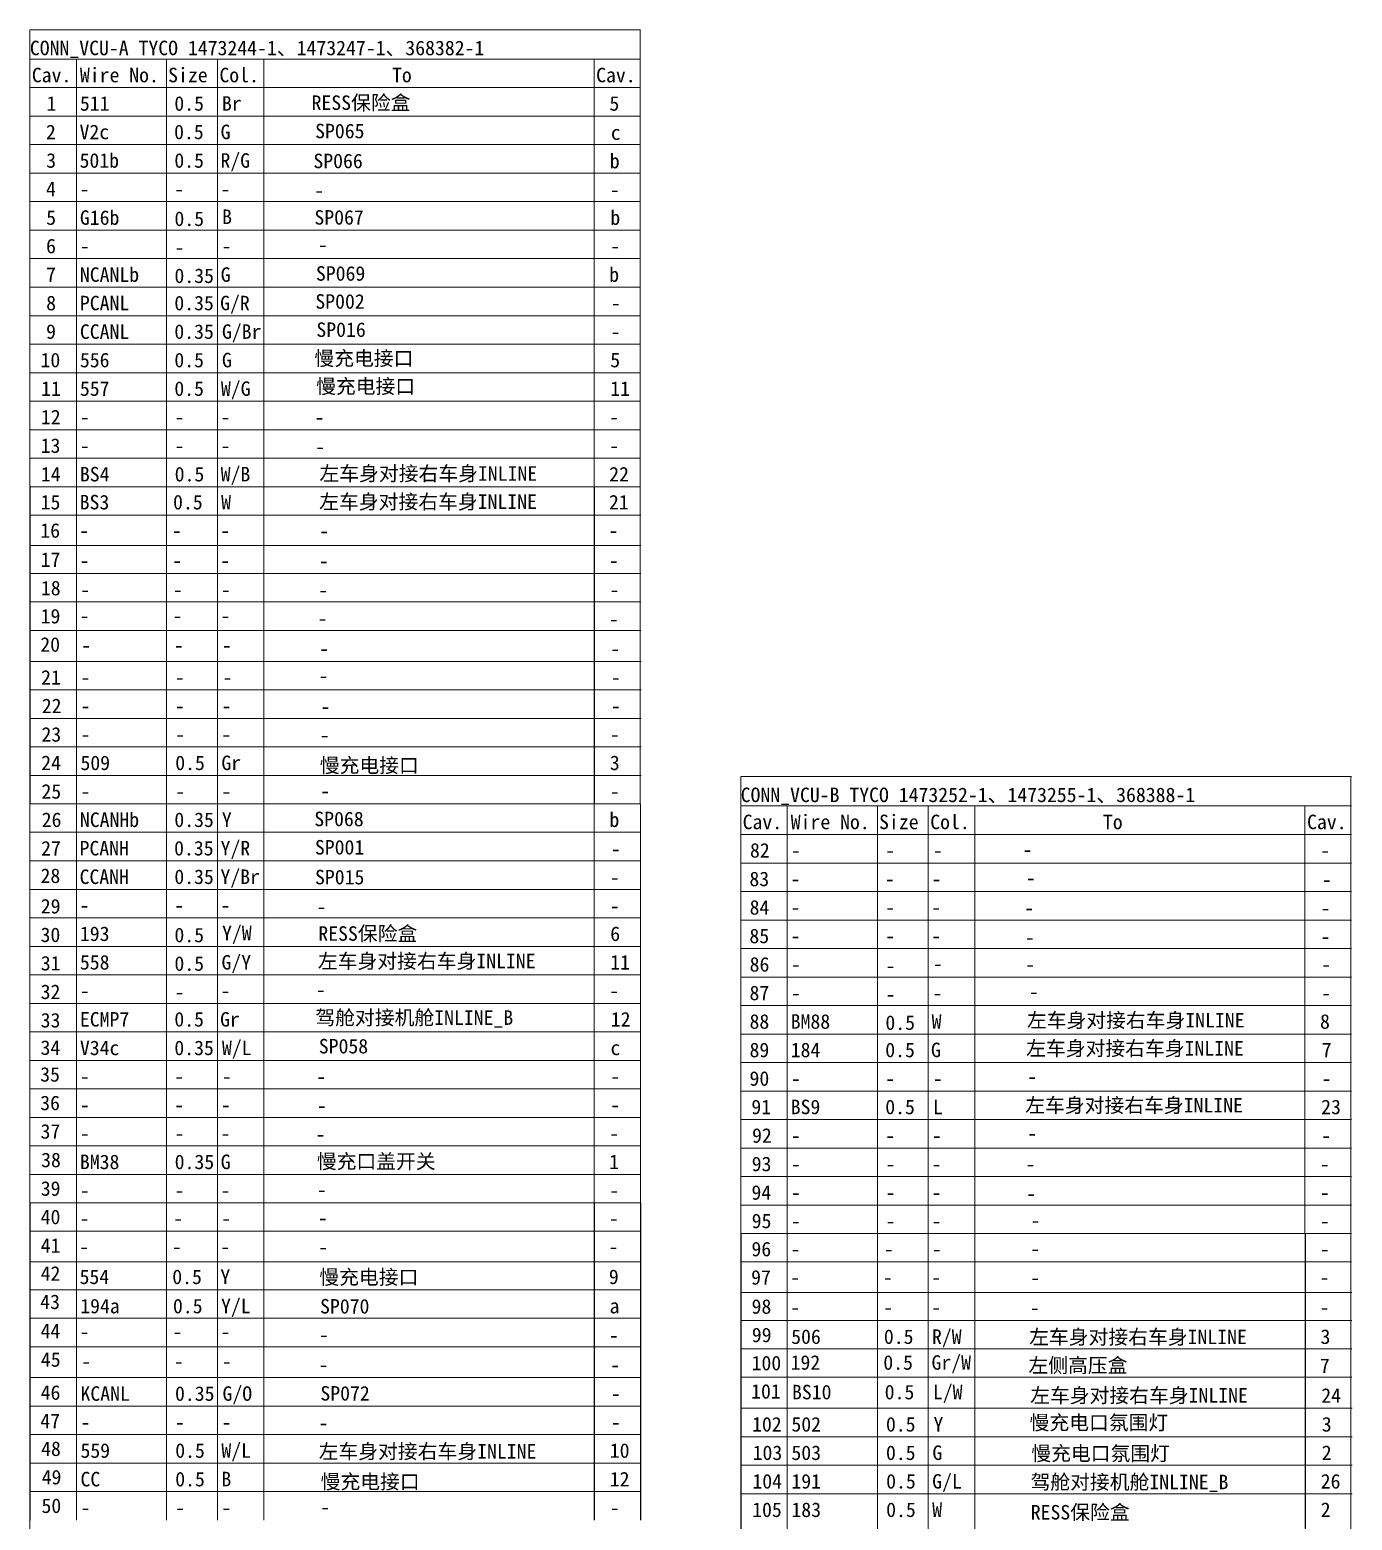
# Model space of a CAD drawing. Header units: millimetres. Extents: x 17 to 3784, y 12 to 1382.
# Drawn here: x 1850.2 to 1965.5, y 297 to 426.9 of the extents above; entities that cross this region are included whole.
import ezdxf

# ---------------------------------------------------------------- set-up
doc = ezdxf.new("R2010")
doc.units = ezdxf.units.MM
doc.styles.add('FangSong_GB2312_Style', font='simfang.ttf')

msp = doc.modelspace()

# ---------------------------------------------------------------- linework, layer by layer
for p, q in [((1850.23, 387.08), (1850.23, 359.53)), ((1899.42, 387.12), (1899.42, 359.45)), ((1850.23, 324.67), (1850.23, 297.01)), ((1850.23, 324.63), (1850.23, 297.01)), ((1899.42, 324.67), (1899.42, 297)), ((1903.46, 324.67), (1903.46, 297)), ((1912.19, 321.96), (1912.19, 294.41)), ((1961.38, 322), (1961.38, 294.33))]:
    msp.add_line(p, q)
at = {"color": 7, "linetype": 'Continuous', "lineweight": 13}
for points in [[(1850.23, 426.95), (1903.46, 426.95)], [(1850.23, 426.95), (1850.23, 387.11)], [(1903.41, 426.92), (1903.41, 359.45)], [(1850.23, 424.39), (1903.46, 424.39)], [(1854.28, 424.39), (1854.28, 359.45)], [(1870.63, 424.39), (1870.63, 359.45)], [(1899.41, 424.39), (1899.41, 387.11)], [(1850.23, 421.91), (1903.46, 421.91)], [(1850.23, 419.42), (1903.46, 419.42)], [(1850.23, 416.94), (1903.46, 416.94)], [(1850.23, 414.45), (1903.46, 414.45)], [(1850.23, 411.97), (1903.46, 411.97)], [(1850.23, 409.48), (1903.46, 409.48)], [(1850.23, 407), (1903.46, 407)], [(1850.23, 404.51), (1903.46, 404.51)], [(1850.23, 402.02), (1903.46, 402.02)], [(1850.23, 399.54), (1903.46, 399.54)], [(1850.23, 397.05), (1903.46, 397.05)], [(1850.23, 394.57), (1903.46, 394.57)], [(1850.23, 392.08), (1903.46, 392.08)], [(1850.23, 389.6), (1903.46, 389.6)], [(1850.23, 384.64), (1903.47, 384.64)], [(1850.23, 381.98), (1903.47, 381.98)], [(1850.24, 379.54), (1903.48, 379.54)], [(1850.24, 377.06), (1903.48, 377.06)], [(1850.25, 374.58), (1903.48, 374.58)], [(1850.28, 371.88), (1903.52, 371.88)], [(1850.28, 369.39), (1903.52, 369.39)], [(1850.28, 366.91), (1903.52, 366.91)], [(1850.23, 364.49), (1850.23, 324.66)], [(1850.28, 364.42), (1903.52, 364.42)], [(1850.28, 361.93), (1903.52, 361.93)], [(1912.18, 361.83), (1965.42, 361.83)], [(1912.18, 361.83), (1912.18, 321.99)], [(1965.36, 361.8), (1965.36, 294.33)], [(1850.23, 359.46), (1903.46, 359.46)], [(1854.28, 359.46), (1854.28, 297)], [(1862.13, 359.46), (1862.13, 297)], [(1866.58, 359.46), (1866.58, 297)], [(1870.63, 359.46), (1870.63, 297)], [(1899.41, 359.46), (1899.41, 324.66)], [(1903.46, 359.46), (1903.46, 324.66)], [(1912.18, 359.28), (1965.42, 359.28)], [(1916.24, 359.28), (1916.24, 294.33)], [(1924.09, 359.28), (1924.09, 294.33)], [(1928.53, 359.28), (1928.53, 294.33)], [(1932.59, 359.28), (1932.59, 294.33)], [(1961.36, 359.28), (1961.36, 321.99)], [(1850.23, 356.98), (1903.46, 356.98)], [(1912.18, 356.79), (1965.42, 356.79)], [(1850.23, 354.49), (1903.46, 354.49)], [(1912.18, 354.3), (1965.42, 354.3)], [(1850.23, 352), (1903.46, 352)], [(1912.18, 351.82), (1965.42, 351.82)], [(1850.23, 349.52), (1903.46, 349.52)], [(1912.18, 349.33), (1965.42, 349.33)], [(1850.23, 347.03), (1903.46, 347.03)], [(1912.18, 346.85), (1965.42, 346.85)], [(1850.23, 344.55), (1903.46, 344.55)], [(1912.18, 344.36), (1965.42, 344.36)], [(1850.23, 342.06), (1903.46, 342.06)], [(1912.18, 341.88), (1965.42, 341.88)], [(1850.23, 339.58), (1903.46, 339.58)], [(1912.18, 339.39), (1965.42, 339.39)], [(1850.23, 337.09), (1903.46, 337.09)], [(1912.18, 336.91), (1965.42, 336.91)], [(1850.23, 334.61), (1903.46, 334.61)], [(1850.23, 332.12), (1903.46, 332.12)], [(1850.23, 329.63), (1903.46, 329.63)], [(1850.23, 327.15), (1903.46, 327.15)], [(1850.23, 324.66), (1903.46, 324.66)], [(1850.23, 322.19), (1903.47, 322.19)], [(1850.23, 319.53), (1903.47, 319.53)], [(1850.24, 317.09), (1903.48, 317.09)], [(1850.24, 314.61), (1903.48, 314.61)], [(1850.25, 312.13), (1903.48, 312.13)], [(1850.28, 309.43), (1903.52, 309.43)], [(1850.28, 306.94), (1903.52, 306.94)], [(1850.28, 304.46), (1903.52, 304.46)], [(1850.23, 302.01), (1850.23, 262.19)], [(1850.28, 301.97), (1903.52, 301.97)], [(1912.24, 301.79), (1965.47, 301.79)], [(1850.28, 299.49), (1903.52, 299.49)], [(1912.18, 299.37), (1912.18, 257.02)], [(1912.24, 299.3), (1965.47, 299.3)]]:
    msp.add_lwpolyline(points, dxfattribs=at)
at = {"color": 0, "linetype": 'Continuous', "lineweight": 13}
for points in [[(1862.13, 424.39), (1862.13, 359.45)], [(1866.58, 424.39), (1866.58, 359.45)], [(1850.23, 387.11), (1903.46, 387.11)], [(1912.18, 334.42), (1965.42, 334.42)], [(1912.18, 331.93), (1965.42, 331.93)], [(1912.18, 329.45), (1965.42, 329.45)], [(1912.18, 326.96), (1965.42, 326.96)], [(1912.18, 324.48), (1965.42, 324.48)], [(1912.18, 321.99), (1965.42, 321.99)], [(1912.19, 319.52), (1965.42, 319.52)], [(1912.19, 316.86), (1965.43, 316.86)], [(1912.2, 314.42), (1965.43, 314.42)], [(1912.2, 311.94), (1965.43, 311.94)], [(1912.2, 309.46), (1965.44, 309.46)], [(1912.24, 306.76), (1965.47, 306.76)], [(1912.24, 304.27), (1965.47, 304.27)]]:
    msp.add_lwpolyline(points, dxfattribs=at)

# ---------------------------------------------------------------- texts
at = {"color": 7, "linetype": 'Continuous', "style": 'FangSong_GB2312_Style'}
for s, height, p in [('CONN_VCU-A TYCO 1473244-1、1473247-1、368382-1', 1.2655, (1850.23, 424.73)), ('Cav.', 1.265, (1850.4, 422.37)), ('Wire No.', 1.265, (1854.59, 422.37)), ('Size', 1.265, (1862.28, 422.37)), ('Col.', 1.265, (1866.75, 422.37)), ('To', 1.265, (1881.79, 422.37)), ('Cav.', 1.265, (1899.58, 422.37)), ('1', 1.27, (1851.68, 419.89)), ('511', 1.265, (1854.59, 419.89)), ('0.5', 1.265, (1862.82, 419.89)), ('Br', 1.265, (1866.97, 419.89)), ('RESS保险盒', 1.265, (1874.78, 419.96)), ('5', 1.27, (1900.74, 419.89)), ('2', 1.27, (1851.63, 417.4)), ('V2c', 1.265, (1854.56, 417.41)), ('0.5', 1.265, (1862.8, 417.41)), ('G', 1.27, (1866.85, 417.41)), ('SP065', 1.265, (1875.09, 417.49)), ('c', 1.27, (1900.86, 417.35)), ('3', 1.27, (1851.65, 414.92)), ('501b', 1.265, (1854.56, 414.92)), ('0.5', 1.265, (1862.82, 414.92)), ('R/G', 1.265, (1866.84, 414.92)), ('SP066', 1.265, (1874.94, 414.88)), ('b', 1.27, (1900.77, 414.87)), ('4', 1.27, (1851.63, 412.43)), ('-', 1.27, (1854.56, 412.43)), ('-', 1.27, (1862.82, 412.43)), ('-', 1.27, (1866.84, 412.43)), ('-', 1.27, (1875, 412.31)), ('-', 1.27, (1900.77, 412.38)), ('5', 1.27, (1851.65, 409.94)), ('G16b', 1.265, (1854.59, 409.94)), ('0.5', 1.265, (1862.83, 409.84)), ('B', 1.27, (1866.98, 410.01)), ('SP067', 1.265, (1875.03, 409.96)), ('b', 1.27, (1900.82, 409.94)), ('6', 1.27, (1851.64, 407.46)), ('-', 1.27, (1875.33, 407.57)), ('-', 1.27, (1854.59, 407.46)), ('-', 1.27, (1862.83, 407.35)), ('-', 1.27, (1866.93, 407.46)), ('-', 1.27, (1900.82, 407.46)), ('7', 1.27, (1851.64, 404.97)), ('NCANLb', 1.265, (1854.59, 404.97)), ('0.35', 1.265, (1862.83, 404.87)), ('G', 1.27, (1866.86, 404.97)), ('SP069', 1.265, (1875.16, 405.07)), ('b', 1.27, (1900.72, 404.97)), ('8', 1.27, (1851.65, 402.49)), ('PCANL', 1.265, (1854.59, 402.49)), ('0.35', 1.265, (1862.82, 402.49)), ('G/R', 1.265, (1866.81, 402.49)), ('SP002', 1.265, (1875.11, 402.63)), ('-', 1.27, (1900.86, 402.49)), ('9', 1.27, (1851.64, 400)), ('CCANL', 1.265, (1854.59, 400)), ('0.35', 1.265, (1862.82, 400)), ('G/Br', 1.265, (1866.97, 400)), ('SP016', 1.265, (1875.2, 400.17)), ('-', 1.27, (1900.83, 400)), ('慢充电接口', 1.265, (1875.03, 397.67)), ('10', 1.265, (1851.16, 397.52)), ('556', 1.265, (1854.59, 397.52)), ('0.5', 1.265, (1862.82, 397.52)), ('G', 1.27, (1866.97, 397.52)), ('5', 1.27, (1900.81, 397.52)), ('W/G', 1.265, (1866.88, 395.03)), ('慢充电接口', 1.265, (1875.18, 395.23)), ('11', 1.265, (1851.21, 395.03)), ('557', 1.265, (1854.59, 395.03)), ('0.5', 1.265, (1862.82, 395.03)), ('11', 1.265, (1900.81, 395.03)), ('12', 1.265, (1851.19, 392.55)), ('-', 1.27, (1854.59, 392.55)), ('-', 1.27, (1862.85, 392.55)), ('-', 1.27, (1866.86, 392.55)), ('-', 1.27, (1875.05, 392.54)), ('-', 1.27, (1900.72, 392.55)), ('13', 1.265, (1851.17, 390.06)), ('-', 1.27, (1854.59, 390.06)), ('-', 1.27, (1862.85, 390.06)), ('-', 1.27, (1866.86, 390.06)), ('-', 1.27, (1875.11, 389.97)), ('-', 1.27, (1900.72, 390.06)), ('14', 1.265, (1851.19, 387.57)), ('左车身对接右车身INLINE', 1.2655, (1875.47, 387.63)), ('22', 1.265, (1900.72, 387.57)), ('15', 1.265, (1851.17, 385.13)), ('左车身对接右车身INLINE', 1.2655, (1875.45, 385.17)), ('21', 1.265, (1900.7, 385.13)), ('16', 1.265, (1851.14, 382.66)), ('-', 1.27, (1854.54, 382.66)), ('-', 1.27, (1862.62, 382.66)), ('-', 1.27, (1866.81, 382.66)), ('-', 1.27, (1875.44, 382.63)), ('-', 1.27, (1900.67, 382.66)), ('17', 1.265, (1851.17, 380.12)), ('-', 1.27, (1854.56, 380.04)), ('-', 1.27, (1862.64, 380.04)), ('-', 1.27, (1866.83, 380.04)), ('-', 1.27, (1875.43, 380.01)), ('-', 1.27, (1900.69, 380.04)), ('18', 1.265, (1851.19, 377.64)), ('-', 1.27, (1854.62, 377.49)), ('-', 1.27, (1862.7, 377.49)), ('-', 1.27, (1866.89, 377.49)), ('-', 1.27, (1875.37, 377.47)), ('-', 1.27, (1900.75, 377.49)), ('19', 1.265, (1851.17, 375.19)), ('-', 1.27, (1854.57, 375.24)), ('-', 1.27, (1862.65, 375.24)), ('-', 1.27, (1866.85, 375.24)), ('-', 1.27, (1875.3, 374.99)), ('-', 1.27, (1900.7, 374.95)), ('20', 1.265, (1851.14, 372.72)), ('-', 1.27, (1854.69, 372.66)), ('-', 1.27, (1862.78, 372.66)), ('-', 1.27, (1866.97, 372.66)), ('-', 1.27, (1875.45, 372.37)), ('-', 1.27, (1900.82, 372.36)), ('21', 1.265, (1851.21, 369.85)), ('-', 1.27, (1854.64, 369.85)), ('-', 1.27, (1862.88, 369.85)), ('-', 1.27, (1867.02, 369.85)), ('-', 1.27, (1875.4, 370)), ('-', 1.27, (1900.87, 369.85)), ('22', 1.265, (1851.27, 367.37)), ('-', 1.27, (1854.64, 367.37)), ('-', 1.27, (1862.88, 367.37)), ('-', 1.27, (1866.93, 367.37)), ('-', 1.27, (1875.55, 367.31)), ('-', 1.27, (1900.87, 367.37)), ('23', 1.265, (1851.24, 364.88)), ('-', 1.27, (1854.64, 364.88)), ('-', 1.27, (1862.9, 364.88)), ('-', 1.27, (1866.92, 364.88)), ('-', 1.27, (1875.49, 364.82)), ('-', 1.27, (1900.77, 364.88)), ('24', 1.265, (1851.22, 362.4)), ('509', 1.265, (1854.64, 362.4)), ('0.5', 1.265, (1862.9, 362.4)), ('Gr', 1.265, (1866.92, 362.4)), ('慢充电接口', 1.265, (1875.5, 362.18)), ('3', 1.27, (1900.77, 362.4)), ('25', 1.265, (1851.24, 359.91)), ('-', 1.27, (1854.64, 359.91)), ('-', 1.27, (1862.9, 359.91)), ('-', 1.27, (1866.92, 359.91)), ('-', 1.27, (1875.54, 359.96)), ('-', 1.27, (1900.77, 359.91)), ('CONN_VCU-B TYCO 1473252-1、1473255-1、368388-1', 1.2655, (1912.18, 359.61)), ('26', 1.265, (1851.26, 357.44)), ('NCANHb', 1.265, (1854.59, 357.44)), ('0.35', 1.265, (1862.82, 357.44)), ('Y', 1.27, (1866.96, 357.44)), ('SP068', 1.265, (1875.02, 357.51)), ('b', 1.27, (1900.74, 357.44)), ('Cav.', 1.265, (1912.35, 357.25)), ('Wire No.', 1.265, (1916.54, 357.25)), ('Size', 1.265, (1924.24, 357.25)), ('Col.', 1.265, (1928.7, 357.25)), ('To', 1.265, (1943.75, 357.25)), ('Cav.', 1.265, (1961.54, 357.25)), ('27', 1.265, (1851.21, 354.95)), ('PCANH', 1.265, (1854.56, 354.96)), ('0.35', 1.265, (1862.8, 354.96)), ('Y/R', 1.265, (1866.85, 354.96)), ('SP001', 1.265, (1875.07, 355.04)), ('-', 1.27, (1900.86, 354.9)), ('82', 1.265, (1912.99, 354.77)), ('-', 1.27, (1916.54, 354.77)), ('-', 1.27, (1924.78, 354.77)), ('-', 1.27, (1928.92, 354.77)), ('-', 1.27, (1936.74, 354.84)), ('-', 1.27, (1962.69, 354.77)), ('28', 1.265, (1851.16, 352.56)), ('CCANH', 1.265, (1854.56, 352.47)), ('0.35', 1.265, (1862.82, 352.47)), ('Y/Br', 1.265, (1866.84, 352.47)), ('SP015', 1.265, (1875.08, 352.44)), ('83', 1.265, (1912.94, 352.28)), ('-', 1.27, (1900.77, 352.42)), ('-', 1.27, (1916.52, 352.29)), ('-', 1.27, (1924.76, 352.29)), ('-', 1.27, (1928.81, 352.29)), ('-', 1.27, (1937.04, 352.37)), ('-', 1.27, (1962.82, 352.23)), ('29', 1.265, (1851.18, 349.9)), ('84', 1.265, (1912.96, 349.8)), ('-', 1.27, (1854.56, 349.99)), ('-', 1.27, (1862.82, 349.99)), ('-', 1.27, (1866.84, 349.99)), ('-', 1.27, (1875.2, 349.86)), ('-', 1.27, (1900.77, 349.93)), ('-', 1.27, (1916.52, 349.8)), ('-', 1.27, (1924.78, 349.8)), ('-', 1.27, (1928.79, 349.8)), ('-', 1.27, (1936.9, 349.76)), ('-', 1.27, (1962.72, 349.75)), ('30', 1.265, (1851.16, 347.41)), ('193', 1.265, (1854.59, 347.5)), ('0.5', 1.265, (1862.83, 347.39)), ('Y/W', 1.265, (1866.98, 347.56)), ('RESS保险盒', 1.265, (1875.37, 347.52)), ('6', 1.27, (1900.81, 347.5)), ('85', 1.265, (1912.94, 347.31)), ('-', 1.27, (1916.52, 347.32)), ('-', 1.27, (1924.78, 347.32)), ('-', 1.27, (1928.79, 347.32)), ('-', 1.27, (1936.95, 347.19)), ('-', 1.27, (1962.72, 347.26)), ('31', 1.265, (1851.18, 344.93)), ('558', 1.265, (1854.59, 345.01)), ('0.5', 1.265, (1862.83, 344.9)), ('G/Y', 1.265, (1866.93, 345.01)), ('左车身对接右车身INLINE', 1.2655, (1875.33, 345.12)), ('11', 1.265, (1900.81, 345.01)), ('86', 1.265, (1912.96, 344.83)), ('-', 1.27, (1916.54, 344.83)), ('-', 1.27, (1924.79, 344.72)), ('-', 1.27, (1928.93, 344.89)), ('-', 1.27, (1936.99, 344.84)), ('-', 1.27, (1962.77, 344.83)), ('32', 1.265, (1851.17, 342.44)), ('-', 1.27, (1854.59, 342.53)), ('-', 1.27, (1866.86, 342.53)), ('-', 1.27, (1875.16, 342.63)), ('-', 1.27, (1900.72, 342.53)), ('87', 1.265, (1912.95, 342.34)), ('-', 1.27, (1862.83, 342.42)), ('-', 1.27, (1916.54, 342.34)), ('-', 1.27, (1924.79, 342.23)), ('-', 1.27, (1928.89, 342.34)), ('-', 1.27, (1937.29, 342.45)), ('-', 1.27, (1962.77, 342.34)), ('33', 1.265, (1851.17, 339.96)), ('驾舱对接机舱INLINE_B', 1.2655, (1875.11, 340.19)), ('12', 1.265, (1900.86, 340.04)), ('88', 1.265, (1912.95, 339.85)), ('BM88', 1.265, (1916.54, 339.85)), ('0.5', 1.265, (1924.79, 339.75)), ('W', 1.27, (1928.82, 339.85)), ('左车身对接右车身INLINE', 1.2655, (1937.12, 339.96)), ('8', 1.27, (1962.67, 339.85)), ('34', 1.265, (1851.16, 337.57)), ('V34c ', 1.265, (1854.59, 337.55)), ('0.35', 1.265, (1862.82, 337.55)), ('W/L', 1.265, (1866.97, 337.55)), ('SP058', 1.265, (1875.41, 337.7)), ('c', 1.27, (1900.83, 337.55)), ('89', 1.265, (1912.95, 337.37)), ('184', 1.265, (1916.54, 337.37)), ('0.5', 1.265, (1924.78, 337.37)), ('G', 1.27, (1928.76, 337.37)), ('左车身对接右车身INLINE', 1.2655, (1937.06, 337.51)), ('7', 1.27, (1962.82, 337.37)), ('35', 1.265, (1851.13, 335.24)), ('-', 1.27, (1854.59, 335.07)), ('-', 1.27, (1862.82, 335.07)), ('-', 1.27, (1866.97, 335.07)), ('-', 1.27, (1875.18, 335.05)), ('-', 1.27, (1900.81, 335.07)), ('90', 1.265, (1912.95, 334.88)), ('36', 1.265, (1851.13, 332.75)), ('-', 1.27, (1854.59, 332.58)), ('-', 1.27, (1862.82, 332.58)), ('-', 1.27, (1866.88, 332.58)), ('-', 1.27, (1875.23, 332.52)), ('-', 1.27, (1900.81, 332.58)), ('37', 1.265, (1851.16, 330.27)), ('-', 1.27, (1854.59, 330.1)), ('-', 1.27, (1862.85, 330.1)), ('-', 1.27, (1866.86, 330.1)), ('-', 1.27, (1875.13, 330.03)), ('-', 1.27, (1900.72, 330.1)), ('38', 1.265, (1851.21, 327.78)), ('39', 1.265, (1851.18, 325.29)), ('-', 1.27, (1854.59, 325.13)), ('-', 1.27, (1862.85, 325.13)), ('-', 1.27, (1866.86, 325.13)), ('-', 1.27, (1875.25, 325.18)), ('-', 1.27, (1900.72, 325.13)), ('40', 1.265, (1851.17, 322.81)), ('-', 1.27, (1854.57, 322.68)), ('-', 1.27, (1862.71, 322.68)), ('-', 1.27, (1866.9, 322.68)), ('-', 1.27, (1875.33, 322.73)), ('-', 1.27, (1900.7, 322.68)), ('41', 1.265, (1851.18, 320.32)), ('-', 1.27, (1854.54, 320.21)), ('-', 1.27, (1862.62, 320.21)), ('-', 1.27, (1866.81, 320.21)), ('-', 1.27, (1875.36, 320.18)), ('-', 1.27, (1900.67, 320.21)), ('42', 1.265, (1851.17, 317.88)), ('554', 1.265, (1854.56, 317.59)), ('0.5', 1.265, (1862.64, 317.59)), ('Y', 1.27, (1866.83, 317.59)), ('慢充电接口', 1.265, (1875.46, 317.56)), ('9', 1.27, (1900.69, 317.59)), ('43', 1.265, (1851.13, 315.41)), ('194a', 1.265, (1854.62, 315.04)), ('0.5', 1.265, (1862.7, 315.04)), ('Y/L', 1.265, (1866.89, 315.04)), ('SP070', 1.265, (1875.52, 315.02)), ('a', 1.27, (1900.75, 315.04)), ('44', 1.265, (1851.17, 312.87)), ('-', 1.27, (1854.57, 312.8)), ('-', 1.27, (1862.65, 312.8)), ('-', 1.27, (1866.85, 312.8)), ('-', 1.27, (1875.41, 312.54)), ('-', 1.27, (1900.7, 312.5)), ('45', 1.265, (1851.19, 310.38)), ('-', 1.27, (1854.69, 310.21)), ('-', 1.27, (1862.77, 310.21)), ('-', 1.27, (1866.97, 310.21)), ('-', 1.27, (1875.39, 309.93)), ('-', 1.27, (1900.82, 309.91)), ('46', 1.265, (1851.17, 307.5)), ('KCANL', 1.265, (1854.64, 307.41)), ('0.35', 1.265, (1862.88, 307.41)), ('G/O', 1.265, (1867.02, 307.41)), ('SP072', 1.265, (1875.55, 307.43)), ('-', 1.27, (1900.87, 307.41)), ('47', 1.265, (1851.14, 305.02)), ('-', 1.27, (1854.64, 304.92)), ('-', 1.27, (1862.88, 304.92)), ('-', 1.27, (1866.93, 304.92)), ('-', 1.27, (1875.4, 304.86)), ('-', 1.27, (1900.87, 304.92)), ('48', 1.265, (1851.21, 302.6)), ('559', 1.265, (1854.64, 302.44)), ('0.5', 1.265, (1862.9, 302.44)), ('W/L', 1.265, (1866.92, 302.44)), ('左车身对接右车身INLINE', 1.2655, (1875.4, 302.37)), ('10', 1.265, (1900.77, 302.44)), ('103', 1.265, (1913.22, 302.25)), ('503', 1.265, (1916.6, 302.25)), ('0.5', 1.265, (1924.84, 302.25)), ('G', 1.27, (1928.89, 302.25)), ('慢充电口氛围灯', 1.265, (1937.51, 302.19)), ('2', 1.27, (1962.82, 302.25)), ('49', 1.265, (1851.26, 300.12)), ('CC', 1.265, (1854.64, 299.95)), ('0.5', 1.265, (1862.9, 299.95)), ('B', 1.27, (1866.92, 299.95)), ('慢充电接口', 1.265, (1875.57, 299.73)), ('12', 1.265, (1900.77, 299.95)), ('104', 1.265, (1913.2, 299.76)), ('191', 1.265, (1916.6, 299.76)), ('0.5', 1.265, (1924.86, 299.76)), ('G/L', 1.265, (1928.87, 299.76)), ('驾舱对接机舱INLINE_B', 1.2655, (1937.44, 299.7)), ('26', 1.265, (1962.73, 299.76)), ('50', 1.265, (1851.24, 297.63)), ('-', 1.27, (1854.64, 297.46)), ('-', 1.27, (1862.9, 297.46)), ('-', 1.27, (1866.92, 297.46)), ('-', 1.27, (1875.54, 297.51)), ('-', 1.27, (1900.77, 297.46)), ('105', 1.265, (1913.18, 297.28)), ('183', 1.265, (1916.6, 297.28)), ('0.5', 1.265, (1924.86, 297.28)), ('W', 1.27, (1928.87, 297.28)), ('RESS保险盒', 1.265, (1937.46, 297.06)), ('2', 1.27, (1962.73, 297.28))]:
    msp.add_text(s, height=height, dxfattribs=at).set_placement(p)
at = {"color": 0, "linetype": 'Continuous', "style": 'FangSong_GB2312_Style'}
for s, height, p in [('BS4', 1.265, (1854.59, 387.57)), ('0.5', 1.265, (1862.85, 387.57)), ('W/B', 1.265, (1866.86, 387.57)), ('BS3', 1.265, (1854.57, 385.13)), ('0.5', 1.265, (1862.71, 385.13)), ('W', 1.27, (1866.9, 385.13)), ('-', 1.27, (1916.54, 334.88)), ('-', 1.27, (1924.78, 334.88)), ('-', 1.27, (1928.93, 334.88)), ('-', 1.27, (1937.16, 335.05)), ('-', 1.27, (1962.79, 334.88)), ('左车身对接右车身INLINE', 1.2655, (1936.98, 332.55)), ('91', 1.265, (1913.11, 332.4)), ('BS9', 1.265, (1916.54, 332.4)), ('0.5', 1.265, (1924.78, 332.4)), ('L', 1.27, (1928.93, 332.4)), ('23', 1.265, (1962.77, 332.4)), ('92', 1.265, (1913.17, 329.91)), ('-', 1.27, (1916.54, 329.91)), ('-', 1.27, (1924.78, 329.91)), ('-', 1.27, (1928.83, 329.91)), ('-', 1.27, (1937.14, 330.11)), ('-', 1.27, (1962.77, 329.91)), ('93', 1.265, (1913.14, 327.43)), ('-', 1.27, (1916.54, 327.43)), ('-', 1.27, (1924.81, 327.43)), ('-', 1.27, (1928.82, 327.43)), ('-', 1.27, (1937, 327.42)), ('-', 1.27, (1962.67, 327.43)), ('94', 1.265, (1913.12, 324.94)), ('-', 1.27, (1916.54, 324.94)), ('-', 1.27, (1924.81, 324.94)), ('-', 1.27, (1928.82, 324.94)), ('-', 1.27, (1937.07, 324.85)), ('-', 1.27, (1962.67, 324.94)), ('95', 1.265, (1913.14, 322.46)), ('-', 1.27, (1916.54, 322.46)), ('-', 1.27, (1924.81, 322.46)), ('-', 1.27, (1928.82, 322.46)), ('-', 1.27, (1937.43, 322.51)), ('-', 1.27, (1962.67, 322.46)), ('96', 1.265, (1913.12, 320.01)), ('-', 1.27, (1916.53, 320.01)), ('-', 1.27, (1924.66, 320.01)), ('-', 1.27, (1928.85, 320.01)), ('-', 1.27, (1937.41, 320.05)), ('-', 1.27, (1962.66, 320.01)), ('97', 1.265, (1913.09, 317.54)), ('-', 1.27, (1916.49, 317.54)), ('-', 1.27, (1924.57, 317.54)), ('-', 1.27, (1928.77, 317.54)), ('-', 1.27, (1937.4, 317.51)), ('-', 1.27, (1962.62, 317.54)), ('98', 1.265, (1913.13, 315)), ('-', 1.27, (1916.51, 314.92)), ('-', 1.27, (1924.59, 314.92)), ('-', 1.27, (1928.79, 314.92)), ('-', 1.27, (1937.38, 314.89)), ('-', 1.27, (1962.64, 314.92)), ('99', 1.265, (1913.15, 312.52)), ('506', 1.265, (1916.58, 312.37)), ('0.5', 1.265, (1924.66, 312.37)), ('R/W', 1.265, (1928.85, 312.37)), ('左车身对接右车身INLINE', 1.2655, (1937.32, 312.35)), ('3', 1.27, (1962.71, 312.37)), ('100', 1.265, (1913.13, 310.07)), ('192', 1.265, (1916.53, 310.12)), ('0.5', 1.265, (1924.61, 310.12)), ('Gr/W', 1.265, (1928.81, 310.12)), ('左侧高压盒', 1.265, (1937.26, 309.87)), ('7', 1.27, (1962.66, 309.83)), ('101', 1.265, (1913.09, 307.6)), ('BS10', 1.265, (1916.65, 307.54)), ('0.5', 1.265, (1924.73, 307.54)), ('L/W', 1.265, (1928.93, 307.54)), ('左车身对接右车身INLINE', 1.2655, (1937.41, 307.25)), ('24', 1.265, (1962.78, 307.24)), ('102', 1.265, (1913.17, 304.73)), ('502', 1.265, (1916.6, 304.73)), ('0.5', 1.265, (1924.84, 304.73)), ('Y', 1.27, (1928.98, 304.73)), ('慢充电口氛围灯', 1.265, (1937.36, 304.88)), ('3', 1.27, (1962.82, 304.73))]:
    msp.add_text(s, height=height, dxfattribs=at).set_placement(p)
at = {"color": 1, "linetype": 'Continuous', "style": 'FangSong_GB2312_Style'}
for s, height, p in [('ECMP7', 1.265, (1854.59, 340.04)), ('0.5', 1.265, (1862.82, 340.04)), ('Gr', 1.265, (1866.81, 340.04)), ('BM38', 1.265, (1854.59, 327.61)), ('0.35', 1.265, (1862.85, 327.61)), ('G', 1.27, (1866.86, 327.61)), ('慢充口盖开关', 1.265, (1875.24, 327.65)), ('1', 1.27, (1900.72, 327.61))]:
    msp.add_text(s, height=height, dxfattribs=at).set_placement(p)

doc.saveas('drawing.dxf')
